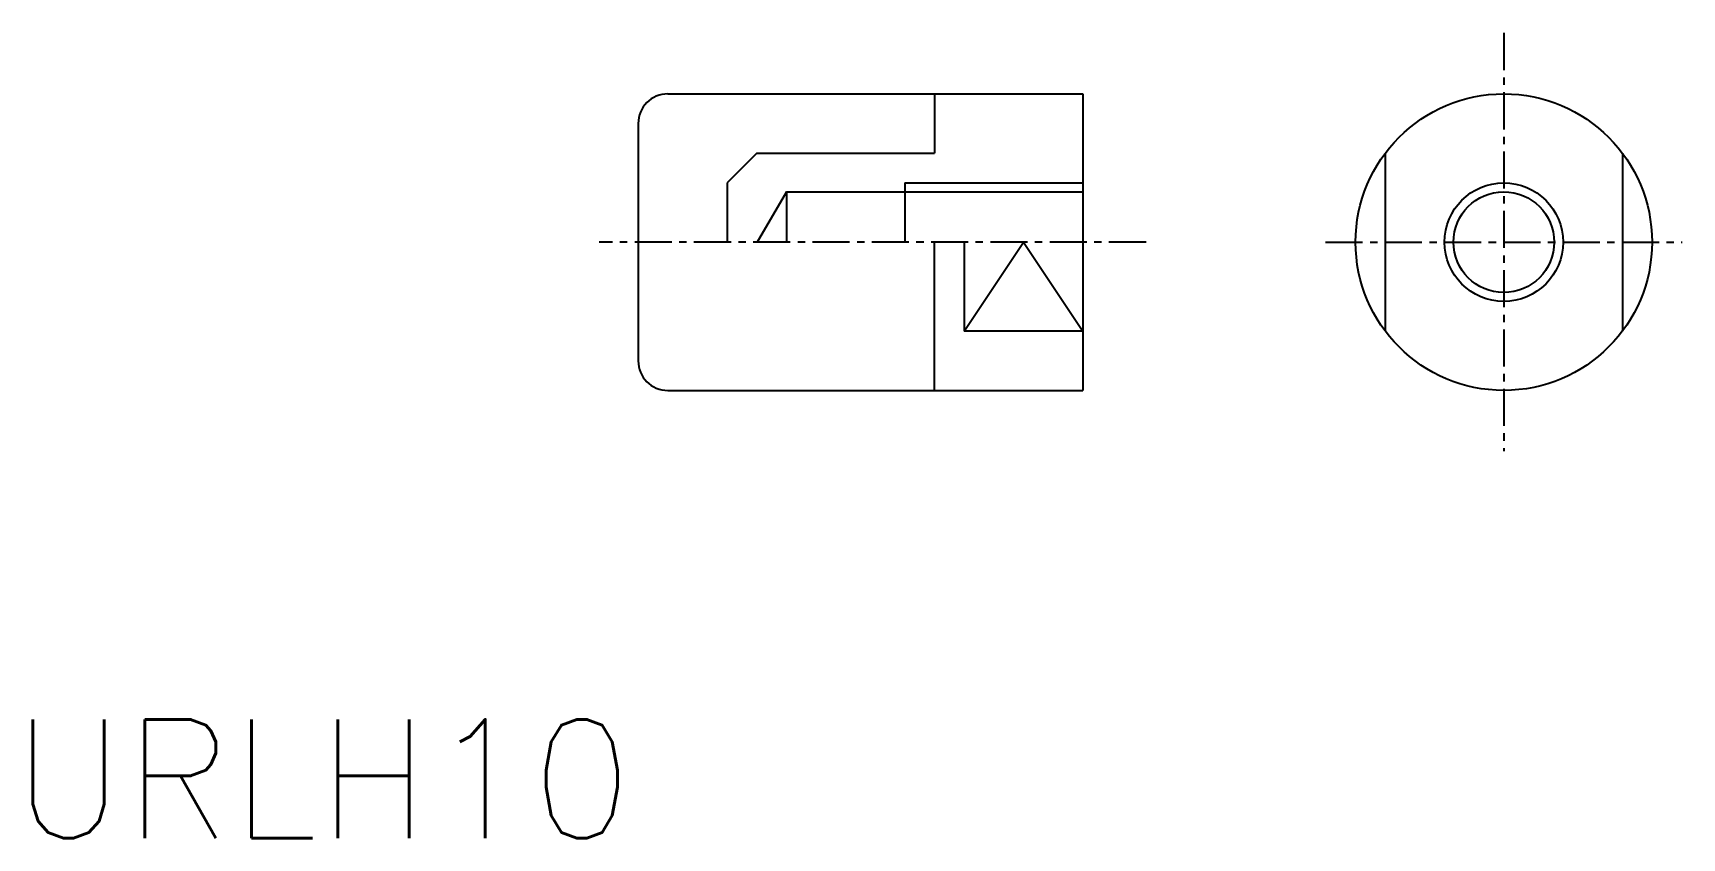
# Model space of a CAD drawing. Extents: x -46.3 to 9.3, y -20.1 to 7.1.
import ezdxf

# ---------------------------------------------------------------- set-up
doc = ezdxf.new("R2010")
doc.units = 0
doc.linetypes.add('CENTER', pattern=[2, 1.25, -0.25, 0.25, -0.25])
doc.layers.get('0').update_dxf_attribs({"linetype": 'CONTINUOUS'})
doc.layers.add('CENTER', color=1, linetype='CENTER')
doc.styles.get("Standard").update_dxf_attribs({"font": 'txt.shx', "bigfont": 'bigfont.shx'})

msp = doc.modelspace()

# ---------------------------------------------------------------- linework, layer by layer
at = {"linetype": 'CONTINUOUS'}
for p, q in [((-24.886634, 5), (-10.886634, 5)), ((-15.886634, 5), (-15.886634, 3)), ((-10.886634, 5), (-10.886634, -5)), ((-25.886634, 4), (-25.886634, -4)), ((-21.886634, 3), (-22.886634, 2)), ((-21.886634, 3), (-15.886634, 3)), ((-0.686019, 3), (-0.686019, -3)), ((7.313981, 3), (7.313981, -3)), ((-22.886634, 2), (-22.886634, 0)), ((-20.886634, 1.7), (-21.868129, 0)), ((-20.886634, 1.7), (-20.886634, 0)), ((-20.886634, 1.7), (-10.886634, 1.7)), ((-16.886634, 2), (-16.886634, 0)), ((-15.886634, -5), (-15.886634, 0)), ((-14.886634, 0), (-14.886634, -3)), ((-10.886634, -3), (-14.886634, -3)), ((-24.886634, -5), (-10.886634, -5))]:
    msp.add_line(p, q, dxfattribs=at)
at = {"color": 3, "linetype": 'CONTINUOUS'}
for p, q in [((-16.886634, 2), (-10.886634, 2)), ((-14.886634, -3), (-12.886634, 0)), ((-12.886634, 0), (-10.886634, -3))]:
    msp.add_line(p, q, dxfattribs=at)
at = {"linetype": 'CONTINUOUS'}
for radius in [5, 1.7]:
    msp.add_circle((3.313981, 0), radius, dxfattribs=at)
at = {"color": 3, "linetype": 'CONTINUOUS'}
msp.add_circle((3.313981, 0), 2, dxfattribs=at)
at = {"linetype": 'CONTINUOUS'}
for centre, start, end in [((-24.886634, 4), 90, 180), ((-24.886634, -4), 180, 270)]:
    msp.add_arc(centre, 1, start, end, dxfattribs=at)
at = {"layer": 'CENTER', "color": 1, "linetype": 'CENTER'}
for p, q in [((3.313981, 7.054286), (3.313981, -7.054286)), ((-8.755395, 0), (-27.19961, 0)), ((-2.697721, 0), (9.325683, 0))]:
    msp.add_line(p, q, dxfattribs=at)

# ---------------------------------------------------------------- texts
msp.add_text('URLH10', height=4).set_placement((-46.988864, -20.095813))

doc.saveas('drawing.dxf')
